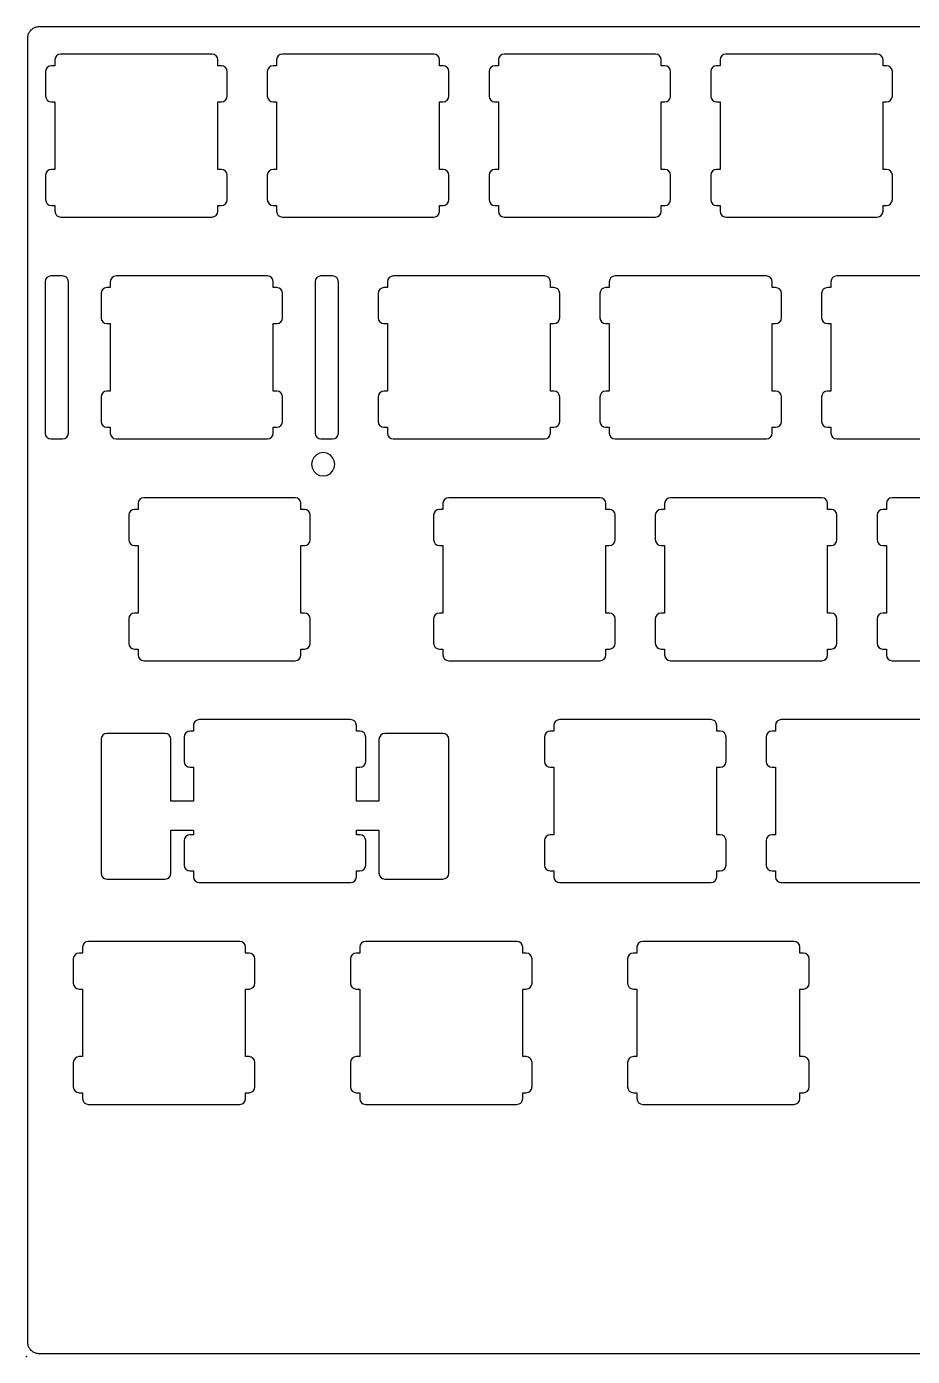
# Model space of a CAD drawing. Header units: millimetres. Extents: x 0 to 285, y 0 to 114.
# Drawn here: x 0 to 76.1, y 0 to 114.2 of the extents above; entities that cross this region are included whole.
import ezdxf

# ---------------------------------------------------------------- set-up
doc = ezdxf.new("R2010")
doc.units = ezdxf.units.MM
doc.header["$MEASUREMENT"] = 0
doc.layers.add('d23189249664b5d08b63f02b79c425b6c7f033af_switch v1_0', color=7, linetype='Continuous')
doc.layers.add('d23189249664b5d08b63f02b79c425b6c7f033af_switch v1_kbplate', color=7, linetype='Continuous')

msp = doc.modelspace()

# ---------------------------------------------------------------- linework, layer by layer
at = {"layer": 'd23189249664b5d08b63f02b79c425b6c7f033af_switch v1_0'}
for p, q in [((1.01699, 114.202), (1.09554, 114.205)), ((1.09554, 114.205), (284.471, 114.205)), ((0.09508, 113.205), (0.09784, 113.283)), ((0.09508, 1.22921), (0.09508, 113.205)), ((0.09784, 113.283), (0.10749, 113.362)), ((0.10749, 113.362), (0.12265, 113.439)), ((0.12265, 113.439), (0.14332, 113.514)), ((0.14332, 113.514), (0.17088, 113.587)), ((0.17088, 113.587), (0.20395, 113.658)), ((0.20395, 113.658), (0.24254, 113.728)), ((0.24254, 113.728), (0.28525, 113.793)), ((0.28525, 113.793), (0.33486, 113.855)), ((0.33486, 113.855), (0.38723, 113.913)), ((0.38723, 113.913), (0.44511, 113.965)), ((0.44511, 113.965), (0.50712, 114.015)), ((0.50712, 114.015), (0.57189, 114.058)), ((0.57189, 114.058), (0.64216, 114.096)), ((0.64216, 114.096), (0.71244, 114.129)), ((0.71244, 114.129), (0.78548, 114.157)), ((0.78548, 114.157), (0.86128, 114.177)), ((0.86128, 114.177), (0.93845, 114.192)), ((0.93845, 114.192), (1.01699, 114.202)), ((24.5318, 76.9264), (24.4836, 76.6163)), ((24.4836, 76.6163), (24.5318, 76.3076)), ((24.6738, 77.2047), (24.5318, 76.9264)), ((24.8956, 77.4266), (24.6738, 77.2047)), ((25.174, 77.567), (24.8956, 77.4266)), ((25.4841, 77.6153), (25.174, 77.567)), ((25.7927, 77.567), (25.4841, 77.6153)), ((26.0711, 77.4266), (25.7927, 77.567)), ((26.293, 77.2047), (26.0711, 77.4266)), ((26.4349, 76.9264), (26.293, 77.2047)), ((26.4831, 76.6163), (26.4349, 76.9264)), ((26.4349, 76.3076), (26.4831, 76.6163)), ((24.5318, 76.3076), (24.6738, 76.0293)), ((24.6738, 76.0293), (24.8956, 75.8074)), ((24.8956, 75.8074), (25.174, 75.6638)), ((25.174, 75.6638), (25.4841, 75.6158)), ((25.4841, 75.6158), (25.7927, 75.6638)), ((25.7927, 75.6638), (26.0711, 75.8074)), ((26.0711, 75.8074), (26.293, 76.0293)), ((26.293, 76.0293), (26.4349, 76.3076)), ((0.09784, 1.14928), (0.09508, 1.22921)), ((0.10749, 1.07211), (0.09784, 1.14928)), ((0.12265, 0.99494), (0.10749, 1.07211)), ((0.14332, 0.91915), (0.12265, 0.99494)), ((0.17088, 0.84612), (0.14332, 0.91915)), ((0.20395, 0.77446), (0.17088, 0.84612)), ((0.24254, 0.70556), (0.20395, 0.77446)), ((0.28525, 0.64079), (0.24254, 0.70556)), ((0.33486, 0.58015), (0.28525, 0.64079)), ((0.38723, 0.5209), (0.33486, 0.58015)), ((0.44511, 0.46716), (0.38723, 0.5209)), ((0.50712, 0.41892), (0.44511, 0.46716)), ((0.57189, 0.37483), (0.50712, 0.41892)), ((0.64216, 0.33624), (0.57189, 0.37483)), ((0.71244, 0.30593), (0.64216, 0.33624)), ((0.78548, 0.27699), (0.71244, 0.30593)), ((0.86128, 0.25632), (0.78548, 0.27699)), ((0.93845, 0.24116), (0.86128, 0.25632)), ((1.01699, 0.23289), (0.93845, 0.24116)), ((1.09554, 0.22875), (1.01699, 0.23289)), ((284.471, 0.22875), (1.09554, 0.22875))]:
    msp.add_line(p, q, dxfattribs=at)
at = {"layer": 'd23189249664b5d08b63f02b79c425b6c7f033af_switch v1_kbplate'}
for p, q in [((2.4322, 110.843), (2.1322, 110.843)), ((2.4322, 111.343), (2.4322, 110.843)), ((15.9322, 111.843), (2.9322, 111.843)), ((16.4322, 110.843), (16.4322, 111.343)), ((16.7322, 110.843), (16.4322, 110.843)), ((21.4822, 110.843), (21.1822, 110.843)), ((21.4822, 111.343), (21.4822, 110.843)), ((34.9822, 111.843), (21.9822, 111.843)), ((35.4822, 110.843), (35.4822, 111.343)), ((35.7822, 110.843), (35.4822, 110.843)), ((40.5322, 110.843), (40.2322, 110.843)), ((40.5322, 111.343), (40.5322, 110.843)), ((54.0322, 111.843), (41.0322, 111.843)), ((54.5322, 110.843), (54.5322, 111.343)), ((54.8322, 110.843), (54.5322, 110.843)), ((59.5822, 110.843), (59.2822, 110.843)), ((59.5822, 111.343), (59.5822, 110.843)), ((73.0822, 111.843), (60.0822, 111.843)), ((73.5822, 110.843), (73.5822, 111.343)), ((73.8822, 110.843), (73.5822, 110.843)), ((1.6322, 110.343), (1.6322, 108.243)), ((17.2322, 108.243), (17.2322, 110.343)), ((20.6822, 110.343), (20.6822, 108.243)), ((36.2822, 108.243), (36.2822, 110.343)), ((39.7322, 110.343), (39.7322, 108.243)), ((55.3322, 108.243), (55.3322, 110.343)), ((58.7822, 110.343), (58.7822, 108.243)), ((74.3822, 108.243), (74.3822, 110.343)), ((2.1322, 107.743), (2.4322, 107.743)), ((2.4322, 107.743), (2.4322, 101.943)), ((16.4322, 101.943), (16.4322, 107.743)), ((16.4322, 107.743), (16.7322, 107.743)), ((21.1822, 107.743), (21.4822, 107.743)), ((21.4822, 107.743), (21.4822, 101.943)), ((35.4822, 107.743), (35.7822, 107.743)), ((35.4822, 101.943), (35.4822, 107.743)), ((40.2322, 107.743), (40.5322, 107.743)), ((40.5322, 107.743), (40.5322, 101.943)), ((54.5322, 101.943), (54.5322, 107.743)), ((54.5322, 107.743), (54.8322, 107.743)), ((59.2822, 107.743), (59.5822, 107.743)), ((59.5822, 107.743), (59.5822, 101.943)), ((73.5822, 107.743), (73.8822, 107.743)), ((73.5822, 101.943), (73.5822, 107.743)), ((2.4322, 101.943), (2.1322, 101.943)), ((16.7322, 101.943), (16.4322, 101.943)), ((21.4822, 101.943), (21.1822, 101.943)), ((35.7822, 101.943), (35.4822, 101.943)), ((40.5322, 101.943), (40.2322, 101.943)), ((54.8322, 101.943), (54.5322, 101.943)), ((59.5822, 101.943), (59.2822, 101.943)), ((73.8822, 101.943), (73.5822, 101.943)), ((1.6322, 101.443), (1.6322, 99.343)), ((17.2322, 99.343), (17.2322, 101.443)), ((20.6822, 101.443), (20.6822, 99.343)), ((36.2822, 99.343), (36.2822, 101.443)), ((39.7322, 101.443), (39.7322, 99.343)), ((55.3322, 99.343), (55.3322, 101.443)), ((58.7822, 101.443), (58.7822, 99.343)), ((74.3822, 99.343), (74.3822, 101.443)), ((2.1322, 98.843), (2.4322, 98.843)), ((2.4322, 98.843), (2.4322, 98.343)), ((16.4322, 98.343), (16.4322, 98.843)), ((16.4322, 98.843), (16.7322, 98.843)), ((21.1822, 98.843), (21.4822, 98.843)), ((21.4822, 98.843), (21.4822, 98.343)), ((35.4822, 98.843), (35.7822, 98.843)), ((35.4822, 98.343), (35.4822, 98.843)), ((40.2322, 98.843), (40.5322, 98.843)), ((40.5322, 98.843), (40.5322, 98.343)), ((54.5322, 98.343), (54.5322, 98.843)), ((54.5322, 98.843), (54.8322, 98.843)), ((59.2822, 98.843), (59.5822, 98.843)), ((59.5822, 98.843), (59.5822, 98.343)), ((73.5822, 98.843), (73.8822, 98.843)), ((73.5822, 98.343), (73.5822, 98.843)), ((2.9322, 97.843), (15.9322, 97.843)), ((21.9822, 97.843), (34.9822, 97.843)), ((41.0322, 97.843), (54.0322, 97.843)), ((60.0822, 97.843), (73.0822, 97.843)), ((3.0947, 92.793), (2.0947, 92.793)), ((20.6947, 92.793), (7.6947, 92.793)), ((26.2947, 92.793), (25.2947, 92.793)), ((44.5072, 92.793), (31.5072, 92.793)), ((63.5572, 92.793), (50.5572, 92.793)), ((82.6072, 92.793), (69.6072, 92.793)), ((1.5947, 92.293), (1.5947, 79.293)), ((3.5947, 79.293), (3.5947, 92.293)), ((7.1947, 91.793), (6.8947, 91.793)), ((7.1947, 92.293), (7.1947, 91.793)), ((21.1947, 91.793), (21.1947, 92.293)), ((21.4947, 91.793), (21.1947, 91.793)), ((24.7947, 92.293), (24.7947, 79.293)), ((26.7947, 79.293), (26.7947, 92.293)), ((31.0072, 91.793), (30.7072, 91.793)), ((31.0072, 92.293), (31.0072, 91.793)), ((45.0072, 91.793), (45.0072, 92.293)), ((45.3072, 91.793), (45.0072, 91.793)), ((50.0572, 91.793), (49.7572, 91.793)), ((50.0572, 92.293), (50.0572, 91.793)), ((64.0572, 91.793), (64.0572, 92.293)), ((64.3572, 91.793), (64.0572, 91.793)), ((69.1072, 91.793), (68.8072, 91.793)), ((69.1072, 92.293), (69.1072, 91.793)), ((6.3947, 91.293), (6.3947, 89.193)), ((21.9947, 89.193), (21.9947, 91.293)), ((30.2072, 91.293), (30.2072, 89.193)), ((45.8072, 89.193), (45.8072, 91.293)), ((49.2572, 91.293), (49.2572, 89.193)), ((64.8572, 89.193), (64.8572, 91.293)), ((68.3072, 91.293), (68.3072, 89.193)), ((6.8947, 88.693), (7.1947, 88.693)), ((7.1947, 88.693), (7.1947, 82.893)), ((21.1947, 82.893), (21.1947, 88.693)), ((21.1947, 88.693), (21.4947, 88.693)), ((30.7072, 88.693), (31.0072, 88.693)), ((31.0072, 88.693), (31.0072, 82.893)), ((45.0072, 88.693), (45.3072, 88.693)), ((45.0072, 82.893), (45.0072, 88.693)), ((49.7572, 88.693), (50.0572, 88.693)), ((50.0572, 88.693), (50.0572, 82.893)), ((64.0572, 88.693), (64.3572, 88.693)), ((64.0572, 82.893), (64.0572, 88.693)), ((68.8072, 88.693), (69.1072, 88.693)), ((69.1072, 88.693), (69.1072, 82.893)), ((6.3947, 82.393), (6.3947, 80.293)), ((7.1947, 82.893), (6.8947, 82.893)), ((21.4947, 82.893), (21.1947, 82.893)), ((21.9947, 80.293), (21.9947, 82.393)), ((30.2072, 82.393), (30.2072, 80.293)), ((31.0072, 82.893), (30.7072, 82.893)), ((45.3072, 82.893), (45.0072, 82.893)), ((45.8072, 80.293), (45.8072, 82.393)), ((49.2572, 82.393), (49.2572, 80.293)), ((50.0572, 82.893), (49.7572, 82.893)), ((64.3572, 82.893), (64.0572, 82.893)), ((64.8572, 80.293), (64.8572, 82.393)), ((68.3072, 82.393), (68.3072, 80.293)), ((69.1072, 82.893), (68.8072, 82.893)), ((6.8947, 79.793), (7.1947, 79.793)), ((7.1947, 79.793), (7.1947, 79.293)), ((21.1947, 79.793), (21.4947, 79.793)), ((21.1947, 79.293), (21.1947, 79.793)), ((30.7072, 79.793), (31.0072, 79.793)), ((31.0072, 79.793), (31.0072, 79.293)), ((45.0072, 79.293), (45.0072, 79.793)), ((45.0072, 79.793), (45.3072, 79.793)), ((49.7572, 79.793), (50.0572, 79.793)), ((50.0572, 79.793), (50.0572, 79.293)), ((64.0572, 79.793), (64.3572, 79.793)), ((64.0572, 79.293), (64.0572, 79.793)), ((68.8072, 79.793), (69.1072, 79.793)), ((69.1072, 79.793), (69.1072, 79.293)), ((2.0947, 78.793), (3.0947, 78.793)), ((7.6947, 78.793), (20.6947, 78.793)), ((25.2947, 78.793), (26.2947, 78.793)), ((31.5072, 78.793), (44.5072, 78.793)), ((50.5572, 78.793), (63.5572, 78.793)), ((69.6072, 78.793), (82.6072, 78.793)), ((9.57595, 73.243), (9.57595, 72.743)), ((23.07595, 73.743), (10.07595, 73.743)), ((23.57595, 72.743), (23.57595, 73.243)), ((35.7697, 73.243), (35.7697, 72.743)), ((49.2697, 73.743), (36.2697, 73.743)), ((49.7697, 72.743), (49.7697, 73.243)), ((54.8197, 73.243), (54.8197, 72.743)), ((68.3197, 73.743), (55.3197, 73.743)), ((68.8197, 72.743), (68.8197, 73.243)), ((73.8697, 73.243), (73.8697, 72.743)), ((87.3697, 73.743), (74.3697, 73.743)), ((8.77595, 72.243), (8.77595, 70.143)), ((9.57595, 72.743), (9.27595, 72.743)), ((23.87595, 72.743), (23.57595, 72.743)), ((24.37595, 70.143), (24.37595, 72.243)), ((34.9697, 72.243), (34.9697, 70.143)), ((35.7697, 72.743), (35.4697, 72.743)), ((50.0697, 72.743), (49.7697, 72.743)), ((50.5697, 70.143), (50.5697, 72.243)), ((54.0197, 72.243), (54.0197, 70.143)), ((54.8197, 72.743), (54.5197, 72.743)), ((69.1197, 72.743), (68.8197, 72.743)), ((69.6197, 70.143), (69.6197, 72.243)), ((73.0697, 72.243), (73.0697, 70.143)), ((73.8697, 72.743), (73.5697, 72.743)), ((9.27595, 69.643), (9.57595, 69.643)), ((9.57595, 69.643), (9.57595, 63.843)), ((23.57595, 69.643), (23.87595, 69.643)), ((23.57595, 63.843), (23.57595, 69.643)), ((35.4697, 69.643), (35.7697, 69.643)), ((35.7697, 69.643), (35.7697, 63.843)), ((49.7697, 69.643), (50.0697, 69.643)), ((49.7697, 63.843), (49.7697, 69.643)), ((54.5197, 69.643), (54.8197, 69.643)), ((54.8197, 69.643), (54.8197, 63.843)), ((68.8197, 63.843), (68.8197, 69.643)), ((68.8197, 69.643), (69.1197, 69.643)), ((73.5697, 69.643), (73.8697, 69.643)), ((73.8697, 69.643), (73.8697, 63.843)), ((8.77595, 63.343), (8.77595, 61.243)), ((9.57595, 63.843), (9.27595, 63.843)), ((23.87595, 63.843), (23.57595, 63.843)), ((24.37595, 61.243), (24.37595, 63.343)), ((34.9697, 63.343), (34.9697, 61.243)), ((35.7697, 63.843), (35.4697, 63.843)), ((50.0697, 63.843), (49.7697, 63.843)), ((50.5697, 61.243), (50.5697, 63.343)), ((54.0197, 63.343), (54.0197, 61.243)), ((54.8197, 63.843), (54.5197, 63.843)), ((69.1197, 63.843), (68.8197, 63.843)), ((69.6197, 61.243), (69.6197, 63.343)), ((73.0697, 63.343), (73.0697, 61.243)), ((73.8697, 63.843), (73.5697, 63.843)), ((9.27595, 60.743), (9.57595, 60.743)), ((9.57595, 60.743), (9.57595, 60.243)), ((23.57595, 60.243), (23.57595, 60.743)), ((23.57595, 60.743), (23.87595, 60.743)), ((35.4697, 60.743), (35.7697, 60.743)), ((35.7697, 60.743), (35.7697, 60.243)), ((49.7697, 60.243), (49.7697, 60.743)), ((49.7697, 60.743), (50.0697, 60.743)), ((54.5197, 60.743), (54.8197, 60.743)), ((54.8197, 60.743), (54.8197, 60.243)), ((68.8197, 60.243), (68.8197, 60.743)), ((68.8197, 60.743), (69.1197, 60.743)), ((73.5697, 60.743), (73.8697, 60.743)), ((73.8697, 60.743), (73.8697, 60.243)), ((10.07595, 59.743), (23.07595, 59.743)), ((36.2697, 59.743), (49.2697, 59.743)), ((55.3197, 59.743), (68.3197, 59.743)), ((74.3697, 59.743), (87.3697, 59.743)), ((14.33845, 53.693), (14.03845, 53.693)), ((14.33845, 54.193), (14.33845, 53.693)), ((27.83845, 54.693), (14.83845, 54.693)), ((28.33845, 53.693), (28.33845, 54.193)), ((28.63845, 53.693), (28.33845, 53.693)), ((45.2947, 53.693), (44.9947, 53.693)), ((45.2947, 54.193), (45.2947, 53.693)), ((58.7947, 54.693), (45.7947, 54.693)), ((59.2947, 53.693), (59.2947, 54.193)), ((59.5947, 53.693), (59.2947, 53.693)), ((64.3447, 53.693), (64.0447, 53.693)), ((64.3447, 54.193), (64.3447, 53.693)), ((77.8447, 54.693), (64.8447, 54.693)), ((6.40045, 52.993), (6.40045, 41.493)), ((11.90045, 53.493), (6.90045, 53.493)), ((12.40045, 47.693), (12.40045, 52.993)), ((13.53845, 53.193), (13.53845, 51.093)), ((29.13845, 51.093), (29.13845, 53.193)), ((30.27645, 52.993), (30.27645, 47.693)), ((35.77645, 53.493), (30.77645, 53.493)), ((36.27645, 41.493), (36.27645, 52.993)), ((44.4947, 53.193), (44.4947, 51.093)), ((60.0947, 51.093), (60.0947, 53.193)), ((63.5447, 53.193), (63.5447, 51.093)), ((14.03845, 50.593), (14.33845, 50.593)), ((14.33845, 50.593), (14.33845, 47.693)), ((28.33845, 47.693), (28.33845, 50.593)), ((28.33845, 50.593), (28.63845, 50.593)), ((44.9947, 50.593), (45.2947, 50.593)), ((45.2947, 50.593), (45.2947, 44.793)), ((59.2947, 44.793), (59.2947, 50.593)), ((59.2947, 50.593), (59.5947, 50.593)), ((64.0447, 50.593), (64.3447, 50.593)), ((64.3447, 50.593), (64.3447, 44.793)), ((14.33845, 47.693), (12.40045, 47.693)), ((30.27645, 47.693), (28.33845, 47.693)), ((12.40045, 41.493), (12.40045, 45.193)), ((12.40045, 45.193), (14.33845, 45.193)), ((14.33845, 44.793), (14.03845, 44.793)), ((14.33845, 45.193), (14.33845, 44.793)), ((28.33845, 44.793), (28.33845, 45.193)), ((28.33845, 45.193), (30.27645, 45.193)), ((28.63845, 44.793), (28.33845, 44.793)), ((30.27645, 45.193), (30.27645, 41.493)), ((45.2947, 44.793), (44.9947, 44.793)), ((59.5947, 44.793), (59.2947, 44.793)), ((64.3447, 44.793), (64.0447, 44.793)), ((13.53845, 44.293), (13.53845, 42.193)), ((29.13845, 42.193), (29.13845, 44.293)), ((44.4947, 44.293), (44.4947, 42.193)), ((60.0947, 42.193), (60.0947, 44.293)), ((63.5447, 44.293), (63.5447, 42.193)), ((14.03845, 41.693), (14.33845, 41.693)), ((14.33845, 41.693), (14.33845, 41.193)), ((28.33845, 41.193), (28.33845, 41.693)), ((28.33845, 41.693), (28.63845, 41.693)), ((44.9947, 41.693), (45.2947, 41.693)), ((45.2947, 41.693), (45.2947, 41.193)), ((59.2947, 41.693), (59.5947, 41.693)), ((59.2947, 41.193), (59.2947, 41.693)), ((64.0447, 41.693), (64.3447, 41.693)), ((64.3447, 41.693), (64.3447, 41.193)), ((6.90045, 40.993), (11.90045, 40.993)), ((14.83845, 40.693), (27.83845, 40.693)), ((30.77645, 40.993), (35.77645, 40.993)), ((45.7947, 40.693), (58.7947, 40.693)), ((64.8447, 40.693), (77.8447, 40.693)), ((18.31345, 35.643), (5.31345, 35.643)), ((42.12595, 35.643), (29.12595, 35.643)), ((65.93845, 35.643), (52.93845, 35.643)), ((4.81345, 34.643), (4.51345, 34.643)), ((4.81345, 35.143), (4.81345, 34.643)), ((18.81345, 34.643), (18.81345, 35.143)), ((19.11345, 34.643), (18.81345, 34.643)), ((28.62595, 34.643), (28.32595, 34.643)), ((28.62595, 35.143), (28.62595, 34.643)), ((42.62595, 34.643), (42.62595, 35.143)), ((42.92595, 34.643), (42.62595, 34.643)), ((52.43845, 34.643), (52.13845, 34.643)), ((52.43845, 35.143), (52.43845, 34.643)), ((66.43845, 34.643), (66.43845, 35.143)), ((66.73845, 34.643), (66.43845, 34.643)), ((4.01345, 34.143), (4.01345, 32.043)), ((19.61345, 32.043), (19.61345, 34.143)), ((27.82595, 34.143), (27.82595, 32.043)), ((43.42595, 32.043), (43.42595, 34.143)), ((51.63845, 34.143), (51.63845, 32.043)), ((67.23845, 32.043), (67.23845, 34.143)), ((4.51345, 31.543), (4.81345, 31.543)), ((4.81345, 31.543), (4.81345, 25.743)), ((18.81345, 25.743), (18.81345, 31.543)), ((18.81345, 31.543), (19.11345, 31.543)), ((28.32595, 31.543), (28.62595, 31.543)), ((28.62595, 31.543), (28.62595, 25.743)), ((42.62595, 31.543), (42.92595, 31.543)), ((42.62595, 25.743), (42.62595, 31.543)), ((52.13845, 31.543), (52.43845, 31.543)), ((52.43845, 31.543), (52.43845, 25.743)), ((66.43845, 25.743), (66.43845, 31.543)), ((66.43845, 31.543), (66.73845, 31.543)), ((4.01345, 25.243), (4.01345, 23.143)), ((4.81345, 25.743), (4.51345, 25.743)), ((19.11345, 25.743), (18.81345, 25.743)), ((19.61345, 23.143), (19.61345, 25.243)), ((27.82595, 25.243), (27.82595, 23.143)), ((28.62595, 25.743), (28.32595, 25.743)), ((42.92595, 25.743), (42.62595, 25.743)), ((43.42595, 23.143), (43.42595, 25.243)), ((51.63845, 25.243), (51.63845, 23.143)), ((52.43845, 25.743), (52.13845, 25.743)), ((66.73845, 25.743), (66.43845, 25.743)), ((67.23845, 23.143), (67.23845, 25.243)), ((4.51345, 22.643), (4.81345, 22.643)), ((4.81345, 22.643), (4.81345, 22.143)), ((18.81345, 22.143), (18.81345, 22.643)), ((18.81345, 22.643), (19.11345, 22.643)), ((28.32595, 22.643), (28.62595, 22.643)), ((28.62595, 22.643), (28.62595, 22.143)), ((42.62595, 22.143), (42.62595, 22.643)), ((42.62595, 22.643), (42.92595, 22.643)), ((52.13845, 22.643), (52.43845, 22.643)), ((52.43845, 22.643), (52.43845, 22.143)), ((66.43845, 22.143), (66.43845, 22.643)), ((66.43845, 22.643), (66.73845, 22.643)), ((5.31345, 21.643), (18.31345, 21.643)), ((29.12595, 21.643), (42.12595, 21.643)), ((52.93845, 21.643), (65.93845, 21.643))]:
    msp.add_line(p, q, dxfattribs=at)
for centre, start, end in [((2.1322, 110.343), 90, 180), ((2.9322, 111.343), 90, 180), ((15.9322, 111.343), 0, 90), ((16.7322, 110.343), 0, 90), ((21.1822, 110.343), 90, 180), ((21.9822, 111.343), 90, 180), ((34.9822, 111.343), 0, 90), ((35.7822, 110.343), 0, 90), ((40.2322, 110.343), 90, 180), ((41.0322, 111.343), 90, 180), ((54.0322, 111.343), 0, 90), ((54.8322, 110.343), 0, 90), ((59.2822, 110.343), 90, 180), ((60.0822, 111.343), 90, 180), ((73.0822, 111.343), 0, 90), ((73.8822, 110.343), 0, 90), ((2.1322, 108.243), 180, 270), ((16.7322, 108.243), 270, 0), ((21.1822, 108.243), 180, 270), ((35.7822, 108.243), 270, 0), ((40.2322, 108.243), 180, 270), ((54.8322, 108.243), 270, 0), ((59.2822, 108.243), 180, 270), ((73.8822, 108.243), 270, 0), ((2.1322, 101.443), 90, 180), ((16.7322, 101.443), 0, 90), ((21.1822, 101.443), 90, 180), ((35.7822, 101.443), 0, 90), ((40.2322, 101.443), 90, 180), ((54.8322, 101.443), 0, 90), ((59.2822, 101.443), 90, 180), ((73.8822, 101.443), 0, 90), ((2.1322, 99.343), 180, 270), ((2.9322, 98.343), 180, 270), ((15.9322, 98.343), 270, 0), ((16.7322, 99.343), 270, 0), ((21.1822, 99.343), 180, 270), ((21.9822, 98.343), 180, 270), ((34.9822, 98.343), 270, 0), ((35.7822, 99.343), 270, 0), ((40.2322, 99.343), 180, 270), ((41.0322, 98.343), 180, 270), ((54.0322, 98.343), 270, 0), ((54.8322, 99.343), 270, 0), ((59.2822, 99.343), 180, 270), ((60.0822, 98.343), 180, 270), ((73.0822, 98.343), 270, 0), ((73.8822, 99.343), 270, 0), ((2.0947, 92.293), 90, 180), ((3.0947, 92.293), 0, 90), ((7.6947, 92.293), 90, 180), ((20.6947, 92.293), 0, 90), ((25.2947, 92.293), 90, 180), ((26.2947, 92.293), 0, 90), ((31.5072, 92.293), 90, 180), ((44.5072, 92.293), 0, 90), ((50.5572, 92.293), 90, 180), ((63.5572, 92.293), 0, 90), ((69.6072, 92.293), 90, 180), ((6.8947, 91.293), 90, 180), ((21.4947, 91.293), 0, 90), ((30.7072, 91.293), 90, 180), ((45.3072, 91.293), 0, 90), ((49.7572, 91.293), 90, 180), ((64.3572, 91.293), 0, 90), ((68.8072, 91.293), 90, 180), ((6.8947, 89.193), 180, 270), ((21.4947, 89.193), 270, 0), ((30.7072, 89.193), 180, 270), ((45.3072, 89.193), 270, 0), ((49.7572, 89.193), 180, 270), ((64.3572, 89.193), 270, 0), ((68.8072, 89.193), 180, 270), ((6.8947, 82.393), 90, 180), ((21.4947, 82.393), 0, 90), ((30.7072, 82.393), 90, 180), ((45.3072, 82.393), 0, 90), ((49.7572, 82.393), 90, 180), ((64.3572, 82.393), 0, 90), ((68.8072, 82.393), 90, 180), ((6.8947, 80.293), 180, 270), ((21.4947, 80.293), 270, 0), ((30.7072, 80.293), 180, 270), ((45.3072, 80.293), 270, 0), ((49.7572, 80.293), 180, 270), ((64.3572, 80.293), 270, 0), ((68.8072, 80.293), 180, 270), ((2.0947, 79.293), 180, 270), ((3.0947, 79.293), 270, 0), ((7.6947, 79.293), 180, 270), ((20.6947, 79.293), 270, 0), ((25.2947, 79.293), 180, 270), ((26.2947, 79.293), 270, 0), ((31.5072, 79.293), 180, 270), ((44.5072, 79.293), 270, 0), ((50.5572, 79.293), 180, 270), ((63.5572, 79.293), 270, 0), ((69.6072, 79.293), 180, 270), ((10.07595, 73.243), 90, 180), ((23.07595, 73.243), 0, 90), ((36.2697, 73.243), 90, 180), ((49.2697, 73.243), 0, 90), ((55.3197, 73.243), 90, 180), ((68.3197, 73.243), 0, 90), ((74.3697, 73.243), 90, 180), ((9.27595, 72.243), 90, 180), ((23.87595, 72.243), 0, 90), ((35.4697, 72.243), 90, 180), ((50.0697, 72.243), 0, 90), ((54.5197, 72.243), 90, 180), ((69.1197, 72.243), 0, 90), ((73.5697, 72.243), 90, 180), ((9.27595, 70.143), 180, 270), ((23.87595, 70.143), 270, 0), ((35.4697, 70.143), 180, 270), ((50.0697, 70.143), 270, 0), ((54.5197, 70.143), 180, 270), ((69.1197, 70.143), 270, 0), ((73.5697, 70.143), 180, 270), ((9.27595, 63.343), 90, 180), ((23.87595, 63.343), 0, 90), ((35.4697, 63.343), 90, 180), ((50.0697, 63.343), 0, 90), ((54.5197, 63.343), 90, 180), ((69.1197, 63.343), 0, 90), ((73.5697, 63.343), 90, 180), ((9.27595, 61.243), 180, 270), ((23.87595, 61.243), 270, 0), ((35.4697, 61.243), 180, 270), ((50.0697, 61.243), 270, 0), ((54.5197, 61.243), 180, 270), ((69.1197, 61.243), 270, 0), ((73.5697, 61.243), 180, 270), ((10.07595, 60.243), 180, 270), ((23.07595, 60.243), 270, 0), ((36.2697, 60.243), 180, 270), ((49.2697, 60.243), 270, 0), ((55.3197, 60.243), 180, 270), ((68.3197, 60.243), 270, 0), ((74.3697, 60.243), 180, 270), ((14.03845, 53.193), 90, 180), ((14.83845, 54.193), 90, 180), ((27.83845, 54.193), 0, 90), ((28.63845, 53.193), 0, 90), ((44.9947, 53.193), 90, 180), ((45.7947, 54.193), 90, 180), ((58.7947, 54.193), 0, 90), ((59.5947, 53.193), 0, 90), ((64.0447, 53.193), 90, 180), ((64.8447, 54.193), 90, 180), ((6.90045, 52.993), 90, 180), ((11.90045, 52.993), 0, 90), ((30.77645, 52.993), 90, 180), ((35.77645, 52.993), 0, 90), ((14.03845, 51.093), 180, 270), ((28.63845, 51.093), 270, 0), ((44.9947, 51.093), 180, 270), ((59.5947, 51.093), 270, 0), ((64.0447, 51.093), 180, 270), ((14.03845, 44.293), 90, 180), ((28.63845, 44.293), 0, 90), ((44.9947, 44.293), 90, 180), ((59.5947, 44.293), 0, 90), ((64.0447, 44.293), 90, 180), ((6.90045, 41.493), 180, 270), ((11.90045, 41.493), 270, 0), ((14.03845, 42.193), 180, 270), ((14.83845, 41.193), 180, 270), ((27.83845, 41.193), 270, 0), ((28.63845, 42.193), 270, 0), ((30.77645, 41.493), 180, 270), ((35.77645, 41.493), 270, 0), ((44.9947, 42.193), 180, 270), ((45.7947, 41.193), 180, 270), ((58.7947, 41.193), 270, 0), ((59.5947, 42.193), 270, 0), ((64.0447, 42.193), 180, 270), ((64.8447, 41.193), 180, 270), ((5.31345, 35.143), 90, 180), ((18.31345, 35.143), 0, 90), ((29.12595, 35.143), 90, 180), ((42.12595, 35.143), 0, 90), ((52.93845, 35.143), 90, 180), ((65.93845, 35.143), 0, 90), ((4.51345, 34.143), 90, 180), ((19.11345, 34.143), 0, 90), ((28.32595, 34.143), 90, 180), ((42.92595, 34.143), 0, 90), ((52.13845, 34.143), 90, 180), ((66.73845, 34.143), 0, 90), ((4.51345, 32.043), 180, 270), ((19.11345, 32.043), 270, 0), ((28.32595, 32.043), 180, 270), ((42.92595, 32.043), 270, 0), ((52.13845, 32.043), 180, 270), ((66.73845, 32.043), 270, 0), ((4.51345, 25.243), 90, 180), ((19.11345, 25.243), 0, 90), ((28.32595, 25.243), 90, 180), ((42.92595, 25.243), 0, 90), ((52.13845, 25.243), 90, 180), ((66.73845, 25.243), 0, 90), ((4.51345, 23.143), 180, 270), ((19.11345, 23.143), 270, 0), ((28.32595, 23.143), 180, 270), ((42.92595, 23.143), 270, 0), ((52.13845, 23.143), 180, 270), ((66.73845, 23.143), 270, 0), ((5.31345, 22.143), 180, 270), ((18.31345, 22.143), 270, 0), ((29.12595, 22.143), 180, 270), ((42.12595, 22.143), 270, 0), ((52.93845, 22.143), 180, 270), ((65.93845, 22.143), 270, 0)]:
    msp.add_arc(centre, 0.5, start, end, dxfattribs=at)
msp.add_point((0, 0), dxfattribs=at)

doc.saveas('drawing.dxf')
